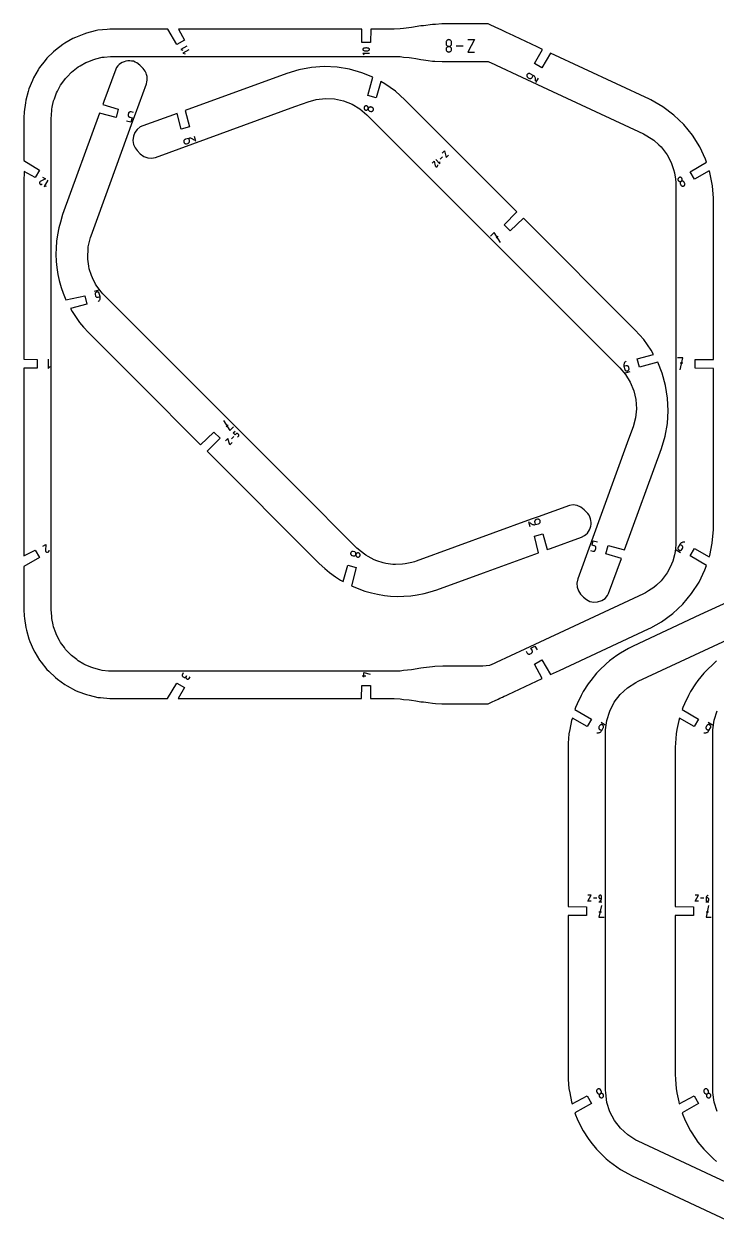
# Model space of a CAD drawing. Extents: x 8 to 595, y 8 to 396.
# Drawn here: x 8.3 to 228.3, y 15.7 to 396.3 of the extents above; entities that cross this region are included whole.
import ezdxf

# ---------------------------------------------------------------- set-up
doc = ezdxf.new("R2010")
doc.units = 0
doc.layers.add('Layer_1', color=7, linetype='CONTINUOUS')

msp = doc.modelspace()

# ---------------------------------------------------------------- linework, layer by layer
at = {"layer": 'Layer_1', "color": 5}
for points in [[(207.178385, 372.347263), (175.687497, 387.034587), (172.975652, 382.337534), (170.594085, 383.712535), (173.17282, 388.179036), (171.492691, 388.990658), (162.474403, 393.195956), (161.89172, 393.46768), (161.225761, 393.778212), (159.977076, 394.360479), (158.345948, 395.121093), (156.345278, 396.054017), (155.878609, 396.271628), (154.139401, 396.271628), (149.626491, 396.271628), (146.616669, 396.271628), (142.728952, 396.271628), (141.177767, 396.271628), (139.118762, 396.15174), (138.134554, 396.10898), (135.341419, 395.712606), (134.500171, 395.632109), (131.520218, 395.103884), (128.93858, 394.873517), (127.853343, 394.709052), (126.044701, 394.640468), (118.61953, 394.640468), (118.469529, 390.429847), (115.719534, 390.429847), (115.719534, 394.627969), (112.364142, 394.640468), (108.144362, 394.640468), (89.903603, 394.640468), (84.277235, 394.640468), (66.036479, 394.640468), (60.410111, 394.640468), (57.458945, 394.640468), (59.329483, 391.100601), (56.947908, 389.7256), (54.110312, 394.640468), (42.169352, 394.640468), (36.542995, 394.640468), (35.600588, 394.624717), (34.740586, 394.538205), (31.852024, 394.247615), (31.011249, 394.047241), (28.187196, 393.374247), (27.380612, 393.063601), (24.671455, 392.02018), (23.91347, 391.604794), (21.367585, 390.209608), (20.671721, 389.696898), (18.334504, 387.97481), (17.713203, 387.373927), (15.626356, 385.355692), (15.090688, 384.677361), (13.291465, 382.398984), (12.850987, 381.655304), (11.371493, 379.157444), (11.034065, 378.36169), (9.900717, 375.688929), (9.672371, 374.855301), (8.905365, 372.055318), (8.790148, 371.198685), (8.403196, 368.321458), (8.340218, 366.437724), (8.340218, 352.84884), (13.255097, 349.83803), (11.880096, 347.456456), (8.426042, 349.450659), (8.340218, 346.240328), (8.340218, 340.113333), (8.340218, 320.249546), (8.340218, 314.122558), (8.340218, 294.258778), (8.340218, 289.823596), (12.550857, 289.673595), (12.550857, 286.92359), (8.352728, 286.92359), (8.340204, 268.267999), (8.340204, 262.141015), (8.340204, 242.277231), (8.340204, 236.150236), (8.340204, 227.270181), (11.880082, 229.140725), (13.255083, 226.759165), (8.340204, 223.921548), (8.340204, 216.286452), (8.340204, 210.159457), (8.403182, 208.275723), (8.518399, 207.419097), (8.905351, 204.541863), (9.133693, 203.708235), (9.900703, 200.908256), (10.238127, 200.112502), (11.371479, 197.439734), (11.811975, 196.696068), (13.291451, 194.1982), (13.827119, 193.519861), (15.626342, 191.241488), (16.247644, 190.640623), (18.33449, 188.622378), (19.030334, 188.109661), (21.367571, 186.387587), (22.12556, 185.972195), (24.671441, 184.577019), (25.478046, 184.266356), (28.187182, 183.222945), (29.027978, 183.022571), (31.85201, 182.34957), (32.712015, 182.263054), (35.600574, 181.972461), (36.542981, 181.956727), (53.937094, 181.956727), (56.947894, 186.871588), (59.329468, 185.496584), (57.335272, 182.042554), (60.410097, 181.956727), (78.650853, 181.956727), (84.277221, 181.956727), (102.51798, 181.956727), (108.144348, 181.956727), (115.569519, 181.956727), (115.71952, 186.167345), (118.469515, 186.167345), (118.469515, 181.969215), (121.824918, 181.956727), (126.044687, 181.956727), (127.853329, 181.88815), (128.938566, 181.723668), (130.722954, 181.564463), (131.520204, 181.493321), (132.898295, 181.24904), (134.500167, 180.965079), (135.341404, 180.884593), (136.842594, 180.671557), (138.13454, 180.488212), (139.118748, 180.445452), (141.177753, 180.32556), (142.503178, 180.32556), (145.851416, 180.32556), (148.991978, 180.32556), (149.626477, 180.32556), (150.577841, 180.32556), (155.878595, 180.32556), (157.300917, 180.988807), (157.904263, 181.270144), (159.045524, 181.802323), (159.593694, 182.057949), (160.466329, 182.464857), (160.92785, 182.680069), (161.54156, 182.96625), (162.254514, 183.2987), (173.049154, 188.332328), (170.594071, 192.884657), (172.975638, 194.259657), (175.687483, 189.562616), (178.549449, 190.89716), (206.809305, 204.074951), (207.57527, 204.463194), (210.993726, 206.378773), (214.521087, 208.95676), (217.707817, 211.94536), (220.5064, 215.300019), (222.875094, 218.970576), (224.778612, 222.902291), (225.265421, 224.258387), (220.048081, 227.270619), (221.423082, 229.65219), (226.112155, 226.944948), (226.314688, 227.46901), (227.084096, 231.311318), (227.451818, 235.66311), (227.47998, 236.52138), (227.47998, 286.773599), (221.638202, 286.92359), (221.638202, 289.673595), (227.467481, 289.673595), (227.47998, 294.04569), (227.47998, 340.075808), (227.451821, 340.934082), (227.160413, 344.841819), (226.314702, 349.128188), (226.112169, 349.652243), (221.423096, 346.945005), (220.048095, 349.326573), (225.265435, 352.338805), (224.952864, 353.279395), (223.095263, 357.233498), (220.769656, 360.931515), (218.010776, 364.318309), (214.859856, 367.343364), (211.363945, 369.961596), (207.575285, 372.134001)], [(174.712857, 375.555515), (205.211088, 361.333953), (205.791845, 361.047554), (207.643748, 359.884989), (208.543116, 359.312032), (210.057383, 357.924455), (210.843594, 357.204026), (212.093906, 355.574588), (212.74307, 354.728578), (213.691442, 352.90678), (214.183839, 351.960899), (214.801447, 350.002089), (215.122111, 348.985077), (215.390194, 346.948777), (215.529383, 345.891533), (215.546425, 345.110734), (215.546425, 282.305256), (215.546425, 231.486461), (215.532297, 230.839072), (215.2613, 228.669361), (215.122111, 227.612104), (214.5045, 225.653298), (214.183839, 224.636286), (213.235466, 222.814489), (212.74307, 221.868603), (211.492755, 220.239172), (210.843594, 219.393162), (209.329324, 218.005584), (208.543116, 217.285152), (206.8109, 216.181614), (205.911535, 215.60865), (205.211088, 215.263235), (167.519214, 197.687222), (158.411603, 193.440278), (157.745178, 193.129509), (156.312039, 192.461225), (154.160271, 192.259108), (151.54871, 192.259108), (148.542363, 192.259108), (145.172217, 192.259108), (141.479057, 192.259108), (138.94709, 192.131466), (138.134554, 192.09647), (135.341419, 191.700089), (134.500181, 191.619603), (131.520218, 191.091364), (128.93858, 190.861014), (127.853343, 190.696535), (126.044701, 190.627955), (112.364142, 190.627955), (108.144362, 190.627955), (89.903603, 190.627955), (84.277235, 190.627955), (66.036479, 190.627955), (60.410111, 190.627955), (42.169352, 190.627955), (36.542995, 190.627955), (35.86134, 190.639844), (35.197793, 190.709584), (33.151365, 190.924666), (32.503986, 191.086069), (30.507426, 191.583887), (29.888795, 191.833827), (27.98092, 192.604646), (27.403094, 192.938261), (25.621094, 193.967095), (25.095332, 194.377859), (23.473852, 195.644705), (23.01038, 196.124652), (21.580988, 197.604837), (21.188829, 198.144619), (19.97932, 199.80931), (19.666096, 200.398421), (18.70007, 202.215258), (18.471876, 202.842243), (17.768088, 204.775825), (17.629379, 205.428454), (17.201562, 207.441188), (17.155031, 208.106756), (17.011499, 210.159433), (17.011499, 230.065719), (17.011499, 236.205816), (17.011499, 256.112096), (17.011499, 262.252193), (17.011499, 282.158469), (17.011499, 288.298566), (17.011499, 308.204849), (17.011499, 314.344946), (17.011499, 334.251225), (17.011499, 340.391326), (17.011499, 360.297602), (17.011499, 366.437699), (17.058031, 367.103285), (17.201562, 369.155961), (17.340292, 369.808589), (17.768088, 371.821313), (17.996303, 372.448284), (18.70007, 374.381877), (19.013295, 374.970987), (19.97932, 376.787818), (20.371503, 377.327603), (21.580988, 378.992298), (22.044485, 379.472248), (23.473852, 380.952433), (23.999618, 381.363204), (25.621094, 382.630047), (26.198923, 382.963648), (27.98092, 383.992489), (28.599554, 384.242432), (30.507426, 385.013258), (31.154801, 385.174672), (33.151365, 385.672473), (33.814933, 385.74221), (35.86134, 385.957299), (36.542995, 385.969201), (54.783743, 385.969205), (60.410111, 385.969201), (78.650867, 385.969205), (84.277235, 385.969205), (102.517994, 385.969201), (108.144362, 385.969205), (121.824932, 385.969205), (126.044712, 385.969201), (127.853343, 385.900621), (128.93858, 385.736153), (130.722968, 385.576923), (131.520218, 385.505782), (132.898309, 385.261501), (134.500181, 384.977554), (135.341419, 384.89706), (136.842608, 384.684028), (138.134554, 384.50069), (138.94709, 384.465701), (141.297951, 384.338049), (144.632675, 384.338049), (147.640761, 384.338049), (148.150656, 384.338049), (150.438698, 384.338049), (151.071511, 384.338049), (152.978727, 384.338049), (153.658991, 384.338049), (155.214029, 384.338049), (155.878609, 384.338049), (156.999282, 383.815461), (157.745178, 383.467644), (158.411603, 383.156892)], [(175.63512, 229.655072), (185.500215, 233.245673), (186.501449, 233.750977), (186.9501, 234.127447), (187.423781, 234.547441), (187.759717, 235.027201), (188.11429, 235.55165), (188.3146, 236.10201), (188.527871, 236.698065), (188.586494, 237.328411), (188.63754, 237.911856), (188.537826, 238.537019), (188.436123, 239.113804), (188.184324, 239.694629), (187.936805, 240.22544), (187.548689, 240.725575), (186.408199, 241.94127), (185.275679, 242.819439), (184.133228, 243.300399), (182.90522, 243.469285), (181.675349, 243.31458), (171.712092, 239.736794), (169.499866, 238.931609), (132.953121, 225.629688), (132.428936, 225.451751), (131.615195, 225.228263), (129.456013, 224.749585), (128.616873, 224.660326), (126.40737, 224.563858), (125.564823, 224.611174), (123.372139, 224.89985), (122.548265, 225.082498), (120.43902, 225.747538), (119.655418, 226.06073), (117.693696, 227.08194), (116.970898, 227.517465), (115.216313, 228.863807), (114.573259, 229.410258), (114.173383, 229.793051), (95.190789, 248.775646), (33.828888, 310.137547), (33.446095, 310.537422), (32.899649, 311.180471), (31.553299, 312.935063), (31.117781, 313.657854), (30.096574, 315.619574), (29.783378, 316.403181), (29.11834, 318.512423), (28.935686, 319.336302), (28.647011, 321.528986), (28.599698, 322.371531), (28.696168, 324.581031), (28.785422, 325.420176), (29.264104, 327.579354), (29.48759, 328.393097), (29.665524, 328.917285), (35.745429, 345.621685), (42.967446, 365.46403), (43.772636, 367.676251), (47.242397, 377.209371), (47.414182, 377.889378), (47.508182, 378.422504), (47.513518, 379.033717), (47.466327, 379.573007), (47.334045, 380.169742), (47.148892, 380.678439), (46.885739, 381.230143), (46.575246, 381.673578), (46.194748, 382.151937), (45.142484, 383.207194), (44.262089, 383.900639), (43.725305, 384.150944), (43.150269, 384.400236), (42.566999, 384.503077), (41.94808, 384.60179), (41.358067, 384.550174), (40.734011, 384.492134), (40.143904, 384.280988), (39.587355, 384.078426), (39.068136, 383.727388), (38.582971, 383.387682), (38.167175, 382.918718), (37.786467, 382.465021), (37.500099, 381.907524), (33.691014, 371.599388), (33.364509, 370.702332), (38.319497, 369.219355), (37.607747, 366.563061), (32.368873, 367.966807), (20.624193, 335.698585), (19.906241, 333.348756), (19.374278, 331.460705), (18.973397, 329.243837), (18.677483, 327.304715), (18.530139, 325.056705), (18.474769, 323.095919), (18.582858, 320.845683), (18.768859, 318.892952), (19.130986, 316.669408), (19.555545, 314.754341), (20.16706, 312.586093), (20.823739, 310.73772), (21.676771, 308.652631), (27.65141, 309.931954), (28.363158, 307.275661), (23.167271, 305.883427), (23.639201, 304.92384), (24.726895, 303.291459), (26.027119, 301.451701), (27.307159, 299.965364), (28.807276, 298.284624), (45.243801, 281.846039), (64.4845, 262.60534), (68.72133, 266.630031), (70.665867, 264.685494), (66.543945, 260.563571), (102.174859, 224.914981), (104.001096, 223.271218), (105.48744, 221.99117), (107.327191, 220.690953), (108.959572, 219.60326), (109.771035, 219.158076), (111.311393, 224.327216), (113.967691, 223.615464), (112.404859, 217.782905), (114.773452, 216.787798), (116.621833, 216.131111), (118.790075, 215.519601), (120.705145, 215.095039), (122.928689, 214.732913), (124.88142, 214.546912), (127.131653, 214.438825), (129.092439, 214.494195), (131.340447, 214.641541), (133.279569, 214.937456), (135.496442, 215.338332), (137.384496, 215.870292), (139.541745, 216.519552), (154.401726, 221.926751), (171.861065, 228.28143), (170.59879, 233.571808), (173.255085, 234.283558), (174.589938, 229.301824)], [(91.840749, 380.574806), (59.572073, 368.829976), (60.975829, 363.591092), (58.319535, 362.879342), (56.984679, 367.861079), (46.074404, 363.917228), (45.310998, 363.54076), (44.336895, 362.785975), (43.58974, 361.806556), (43.119591, 360.668431), (42.937776, 359.232887), (43.149046, 358.014321), (43.666346, 356.891018), (44.331691, 356.056361), (45.32149, 355.066562), (46.488883, 354.209975), (47.657551, 353.783331), (48.896742, 353.673258), (50.122205, 353.887225), (94.474823, 370.023949), (96.834357, 370.882748), (98.621498, 371.533213), (101.260077, 372.261512), (104.154169, 372.595986), (107.064465, 372.456144), (109.913693, 371.845604), (112.626197, 370.780508), (115.129945, 369.289065), (117.358453, 367.410802), (195.714864, 289.056236), (197.745739, 287.025361), (199.520906, 284.941792), (201.047135, 282.460204), (202.150337, 279.763485), (202.801149, 276.923177), (202.982193, 274.014685), (202.688611, 271.115202), (201.928131, 268.30171), (200.485982, 264.33563), (184.33223, 219.953537), (184.066751, 218.630414), (184.148534, 217.390213), (184.548507, 216.213453), (185.239455, 215.180287), (186.160535, 214.227526), (187.099763, 213.420074), (188.196344, 212.857159), (189.400372, 212.595111), (190.630824, 212.651354), (192.003511, 213.092864), (193.018749, 213.799545), (193.818239, 214.743372), (194.103828, 215.314709), (198.21022, 226.460678), (193.255234, 227.943652), (193.966982, 230.59995), (199.205859, 229.196201), (210.920268, 261.381258), (212.119359, 265.347919), (212.842162, 269.342674), (213.10808, 273.39357), (212.913645, 277.448537), (212.261389, 281.455443), (211.159687, 285.362717), (209.75616, 288.793955), (203.917312, 287.22945), (203.205567, 289.88574), (208.386731, 291.274033), (207.670221, 292.679433), (205.32731, 295.994766), (202.624136, 299.023539), (167.090111, 334.557569), (162.853292, 330.532867), (160.908744, 332.477415), (165.030667, 336.599337), (129.437503, 372.210177), (126.374086, 374.948469), (123.059092, 377.291824), (121.798032, 377.984105), (120.261617, 372.82968), (117.60532, 373.541433), (119.169833, 379.380273), (115.742877, 380.78228), (111.835753, 381.884522), (107.828937, 382.537332), (103.77399, 382.73232), (99.723034, 382.466971), (95.728167, 381.744709)]]:
    msp.add_lwpolyline(points, close=True, dxfattribs=at)
at = {"layer": 'Layer_1', "color": 1}
for points in [[(60.117147, 389.23205), (58.172283, 388.109179), (58.854404, 387.926511)], [(118.125881, 388.05646), (118.125881, 388.05646), (118.144296, 388.105701), (118.153433, 388.156198), (118.15369, 388.206814), (118.145435, 388.256408), (118.129031, 388.303835), (118.104866, 388.347957), (118.073292, 388.38763), (118.034695, 388.421712), (117.989448, 388.449063), (117.989448, 388.449063), (117.798426, 388.530668), (117.601883, 388.591875), (117.401381, 388.632677), (117.198474, 388.653078), (116.994741, 388.653078), (116.79175, 388.632677), (116.591061, 388.591875), (116.39425, 388.530668), (116.202875, 388.449063), (116.202875, 388.449063), (116.183578, 388.438684), (116.165128, 388.426919), (116.147595, 388.413856), (116.131085, 388.399579), (116.115704, 388.384184), (116.101522, 388.367751), (116.088681, 388.350377), (116.077216, 388.332146), (116.067232, 388.313148), (116.067232, 388.313148), (116.048429, 388.263516), (116.038975, 388.212723), (116.038622, 388.161891), (116.046736, 388.112153), (116.063069, 388.064638), (116.08727, 388.02047), (116.118914, 387.980782), (116.157674, 387.946697), (116.203157, 387.91935), (116.203157, 387.91935), (116.394134, 387.838137), (116.590645, 387.777226), (116.791139, 387.736621), (116.994036, 387.716319), (117.197769, 387.716319), (117.400771, 387.736621), (117.60147, 387.777226), (117.798313, 387.838137), (117.98973, 387.91935), (117.98973, 387.91935), (118.008992, 387.92969), (118.027371, 387.941367), (118.044799, 387.954335), (118.061203, 387.968545), (118.076549, 387.983943), (118.090765, 388.000482), (118.103783, 388.018117), (118.115566, 388.036789), (118.126079, 388.05646)], [(145.719943, 389.318428), (147.87695, 389.318428)], [(149.356662, 391.290882), (151.54707, 391.290882), (149.356662, 387.345973), (151.54707, 387.345973)], [(60.787855, 388.070356), (58.842991, 386.947486), (59.525108, 386.764817)], [(118.153828, 386.921754), (116.035235, 386.921754), (116.506363, 386.450764)], [(170.913215, 378.247862), (170.913215, 378.247862), (170.949995, 378.466218), (170.954722, 378.683409), (170.928687, 378.896406), (170.873234, 379.10217), (170.789668, 379.297666), (170.679327, 379.479854), (170.543528, 379.645706), (170.383589, 379.792179), (170.200836, 379.91624), (169.257138, 380.461084), (169.257138, 380.461084), (169.138256, 380.516234), (169.014992, 380.54851), (168.890154, 380.558649), (168.766548, 380.547388), (168.646974, 380.515476), (168.53424, 380.463642), (168.431144, 380.392628), (168.340502, 380.303174), (168.265106, 380.196021), (168.265106, 380.196021), (168.210136, 380.077382), (168.178069, 379.95428), (168.168156, 379.829528), (168.179621, 379.705949), (168.211724, 379.586365), (168.263723, 379.473592), (168.334868, 379.370454), (168.42441, 379.279773), (168.531594, 379.204363), (168.846219, 379.022711), (168.846219, 379.022711), (168.965112, 378.967596), (169.088401, 378.935402), (169.21327, 378.925372), (169.336908, 378.936742), (169.456489, 378.96875), (169.569212, 379.020626), (169.672266, 379.091615), (169.762824, 379.180956), (169.838075, 379.28788), (170.200861, 379.91624)], [(171.040349, 377.651213), (171.857202, 379.066046)], [(43.153444, 368.1918), (42.452598, 368.379594), (42.452598, 368.379594), (42.323776, 368.40199), (42.196571, 368.401127), (42.073509, 368.378459), (41.957125, 368.335429), (41.849913, 368.273518), (41.754455, 368.194125), (41.673244, 368.098744), (41.608818, 367.988818), (41.563725, 367.865772), (41.470165, 367.516639), (41.470165, 367.516639), (41.44772, 367.387588), (41.448555, 367.260345), (41.471228, 367.137373), (41.514261, 367.021181), (41.576185, 366.914256), (41.655548, 366.819078), (41.750858, 366.738136), (41.860654, 366.673939), (41.983474, 366.628978), (42.684323, 366.441186), (42.307734, 365.035729), (40.906038, 365.411315)], [(62.4093, 359.240894), (62.4093, 359.240894), (62.280907, 359.421303), (62.130673, 359.578223), (61.961652, 359.710424), (61.776943, 359.816711), (61.579617, 359.895857), (61.372767, 359.94666), (61.159468, 359.967911), (60.942802, 359.958389), (60.725851, 359.916888), (59.673293, 359.634856), (59.673293, 359.634856), (59.550234, 359.58979), (59.44025, 359.525451), (59.344808, 359.444347), (59.265367, 359.348982), (59.203381, 359.241865), (59.160318, 359.125498), (59.137633, 359.002384), (59.136793, 358.875036), (59.159248, 358.745955), (59.159248, 358.745955), (59.204267, 358.623197), (59.26864, 358.513474), (59.349844, 358.41825), (59.445334, 358.338975), (59.552593, 358.277116), (59.669105, 358.234143), (59.792341, 358.21152), (59.919779, 358.210714), (60.048892, 358.233182), (60.399811, 358.327211), (60.399811, 358.327211), (60.522855, 358.372306), (60.632796, 358.436722), (60.728186, 358.517924), (60.807567, 358.613384), (60.869496, 358.720578), (60.912521, 358.836967), (60.935191, 358.960037), (60.936054, 359.087242), (60.913659, 359.216059), (60.725869, 359.916905)], [(62.921092, 358.908897), (62.498257, 360.486937)], [(140.656434, 353.309859), (141.388971, 354.042396)], [(141.221632, 355.214781), (141.965514, 355.958663), (142.561353, 353.875059), (143.305235, 354.618941)], [(138.088954, 352.082124), (138.683956, 352.677125), (139.019266, 351.242213), (139.019266, 351.242213), (139.019366, 351.240816), (139.019491, 351.239444), (139.01964, 351.238097), (139.01979, 351.23675), (139.020214, 351.235178), (139.020638, 351.233607), (139.021087, 351.23206), (139.021536, 351.230514), (139.021985, 351.228967), (139.021985, 351.228967), (139.048023, 351.157524), (139.085286, 351.093739), (139.132303, 351.038426), (139.187614, 350.992405), (139.249747, 350.956483), (139.317234, 350.931488), (139.388612, 350.918233), (139.462414, 350.917534), (139.53717, 350.930206), (139.53717, 350.930206), (139.608423, 350.956708), (139.672071, 350.994263), (139.727309, 351.041419), (139.773253, 351.096793), (139.809097, 351.158928), (139.83401, 351.226398), (139.847129, 351.297798), (139.847622, 351.371696), (139.834663, 351.446663), (139.798787, 351.560673)], [(139.186421, 353.179571), (140.526143, 351.839849), (140.526058, 352.435609)], [(14.24974, 347.644797), (15.15199, 347.123881), (13.543387, 346.263058), (13.543387, 346.263058), (13.541623, 346.262352), (13.539859, 346.261647), (13.538095, 346.260941), (13.536332, 346.260236), (13.534568, 346.25953), (13.532804, 346.258472), (13.53104, 346.257413), (13.529276, 346.256355), (13.527512, 346.255297), (13.527512, 346.255297), (13.450409, 346.201255), (13.386069, 346.136252), (13.334977, 346.062296), (13.29766, 345.9814), (13.274623, 345.895583), (13.266368, 345.806867), (13.273389, 345.717254), (13.296213, 345.628767), (13.335315, 345.543426), (13.335315, 345.543426), (13.389833, 345.466704), (13.45514, 345.402598), (13.529255, 345.351667), (13.610193, 345.314445), (13.695974, 345.29148), (13.784662, 345.28333), (13.874257, 345.290527), (13.962798, 345.313599), (14.0483, 345.35312), (14.173141, 345.432563)], [(15.913895, 346.683975), (14.74099, 344.65244), (15.453456, 344.843448)], [(159.819906, 326.814173), (157.774703, 330.028681), (156.605236, 328.859215)], [(158.94582, 328.857563), (158.361168, 328.272911)], [(32.090019, 311.689477), (30.603342, 311.291118)], [(31.911818, 308.056527), (31.911818, 308.056527), (32.081966, 308.178132), (32.229924, 308.320202), (32.354565, 308.479866), (32.454744, 308.654243), (32.52932, 308.840463), (32.577163, 309.035657), (32.597116, 309.236957), (32.588049, 309.441489), (32.548822, 309.646382), (32.284012, 310.634646), (32.284012, 310.634646), (32.241528, 310.750569), (32.180842, 310.854146), (32.104337, 310.944011), (32.014402, 311.018799), (31.913424, 311.077136), (31.803763, 311.117674), (31.687828, 311.139027), (31.567984, 311.139843), (31.446626, 311.118744), (31.446626, 311.118744), (31.330733, 311.076265), (31.227221, 311.015609), (31.137463, 310.939122), (31.062805, 310.849197), (31.004603, 310.748189), (30.964206, 310.638485), (30.942988, 310.52243), (30.942302, 310.402407), (30.963496, 310.280784), (31.051634, 309.95186), (31.051634, 309.95186), (31.094076, 309.835985), (31.15464, 309.732545), (31.230977, 309.642882), (31.320748, 309.568323), (31.421576, 309.510246), (31.53113, 309.469964), (31.647048, 309.448843), (31.766979, 309.44822), (31.888567, 309.469443), (32.548845, 309.646359)], [(16.061797, 289.78503), (16.061797, 286.812151), (16.722694, 287.473242)], [(216.863761, 286.439004), (217.690584, 290.158177), (216.036709, 290.158177)], [(199.670567, 289.102654), (199.670567, 289.102654), (199.501052, 288.981483), (199.353619, 288.839937), (199.229424, 288.680869), (199.129604, 288.507131), (199.055297, 288.321584), (199.007632, 288.127102), (198.987746, 287.926538), (198.996786, 287.722746), (199.035867, 287.518602), (199.299707, 286.533937), (199.299707, 286.533937), (199.342047, 286.418433), (199.402506, 286.315238), (199.478729, 286.2257), (199.568339, 286.151181), (199.668958, 286.093049), (199.77821, 286.052665), (199.893729, 286.031384), (200.013139, 286.030574), (200.134053, 286.051597), (200.134053, 286.051597), (200.249531, 286.093917), (200.35267, 286.154349), (200.442123, 286.230531), (200.516509, 286.320134), (200.574494, 286.420776), (200.614741, 286.530085), (200.635882, 286.645714), (200.636573, 286.765298), (200.615454, 286.886477), (200.527637, 287.214206), (200.527637, 287.214206), (200.485353, 287.329655), (200.425006, 287.432723), (200.34894, 287.522064), (200.259504, 287.596344), (200.159035, 287.654221), (200.04988, 287.694348), (199.934387, 287.715394), (199.814892, 287.716015), (199.693746, 287.694869), (199.03587, 287.5186)], [(199.49301, 285.48293), (200.974283, 285.879838)], [(217.690584, 288.50197), (216.863761, 288.50197)], [(71.754709, 270.348732), (73.799917, 267.13422), (74.969383, 268.303686)], [(72.628802, 268.305335), (73.213454, 268.889987)], [(76.209442, 265.019267), (76.506938, 265.316763), (76.506938, 265.316763), (76.555543, 265.374948), (76.591986, 265.439079), (76.616292, 265.507439), (76.628431, 265.578363), (76.628411, 265.650145), (76.616222, 265.721099), (76.591866, 265.789529), (76.555331, 265.853753), (76.506618, 265.912074), (76.358414, 266.060278), (76.358414, 266.060278), (76.300127, 266.108961), (76.235978, 266.145436), (76.167659, 266.169703), (76.096832, 266.181779), (76.025179, 266.181684), (75.95438, 266.169426), (75.886118, 266.145017), (75.822048, 266.108487), (75.763841, 266.059859), (75.466346, 265.762363), (74.869755, 266.358954), (75.464747, 266.953946)], [(74.472141, 263.281967), (73.728277, 262.538102), (73.132442, 264.621666), (72.388577, 263.877802)], [(75.037336, 265.186851), (74.304812, 264.454327)], [(168.653527, 238.254004), (169.076362, 236.675963)], [(169.165319, 237.922006), (169.165319, 237.922006), (169.293712, 237.741598), (169.443947, 237.584678), (169.612968, 237.452476), (169.797676, 237.34619), (169.995003, 237.267044), (170.201853, 237.216241), (170.415151, 237.19499), (170.631817, 237.204511), (170.848768, 237.246013), (171.901326, 237.528045), (171.901326, 237.528045), (172.024386, 237.573111), (172.134369, 237.63745), (172.229812, 237.718554), (172.309254, 237.813917), (172.371238, 237.921036), (172.414301, 238.037403), (172.436986, 238.160517), (172.437827, 238.287865), (172.415371, 238.416946), (172.415371, 238.416946), (172.37035, 238.539706), (172.305979, 238.649427), (172.224775, 238.74465), (172.129285, 238.823926), (172.022026, 238.885785), (171.905512, 238.928755), (171.782281, 238.951378), (171.654841, 238.952186), (171.525725, 238.929721), (171.174809, 238.83569), (171.174809, 238.83569), (171.051764, 238.790594), (170.941823, 238.726178), (170.846436, 238.644974), (170.767048, 238.549512), (170.705124, 238.442322), (170.662098, 238.325933), (170.639428, 238.202864), (170.638565, 238.075659), (170.660961, 237.946842), (170.848751, 237.245995)], [(14.292504, 230.403483), (15.263567, 230.964117), (15.200264, 229.001544), (15.200264, 229.001544), (15.199961, 228.999427), (15.199703, 228.997663), (15.199488, 228.995899), (15.199337, 228.993783), (15.199231, 228.991666), (15.199188, 228.989549), (15.199164, 228.987433), (15.19921, 228.985316), (15.199294, 228.983199), (15.199294, 228.983199), (15.208184, 228.882259), (15.234149, 228.787316), (15.275575, 228.699894), (15.330891, 228.621585), (15.39848, 228.553918), (15.476726, 228.498476), (15.564038, 228.456802), (15.658777, 228.43045), (15.759375, 228.42096), (15.759375, 228.42096), (15.86023, 228.430485), (15.955121, 228.456873), (16.042475, 228.498536), (16.120721, 228.553939), (16.188289, 228.62156), (16.243605, 228.699817), (16.285116, 228.787203), (16.311221, 228.882136), (16.320429, 228.983101), (16.31355, 229.142221)], [(188.421178, 228.971098), (189.122024, 228.783304), (189.122024, 228.783304), (189.250843, 228.760906), (189.378046, 228.761771), (189.501113, 228.784439), (189.617497, 228.827469), (189.724709, 228.889381), (189.820162, 228.968769), (189.901373, 229.064149), (189.965779, 229.174105), (190.010872, 229.297152), (190.104414, 229.646291), (190.104414, 229.646291), (190.126877, 229.775335), (190.126044, 229.902575), (190.103371, 230.025548), (190.060336, 230.141742), (189.998397, 230.248682), (189.919049, 230.343845), (189.823741, 230.424785), (189.713943, 230.488984), (189.591123, 230.533945), (188.890274, 230.721737), (189.266866, 232.127192), (190.668559, 231.751608)], [(215.662422, 229.166972), (216.996472, 228.39677)], [(218.359592, 231.611916), (218.359592, 231.611916), (218.153118, 231.646276), (217.947861, 231.650439), (217.746661, 231.625674), (217.552358, 231.573167), (217.367785, 231.494159), (217.195792, 231.389878), (217.039208, 231.261537), (216.900877, 231.110372), (216.783635, 230.937602), (216.271641, 230.050804), (216.271641, 230.050804), (216.21967, 229.938698), (216.189317, 229.822447), (216.179859, 229.704711), (216.19058, 229.588136), (216.220756, 229.475374), (216.269673, 229.369082), (216.336609, 229.27192), (216.420848, 229.186537), (216.521669, 229.115576), (216.521669, 229.115576), (216.633746, 229.063622), (216.74993, 229.033283), (216.867578, 229.023864), (216.984058, 229.034659), (217.096732, 229.064927), (217.20296, 229.113978), (217.300105, 229.181094), (217.385533, 229.265542), (217.456608, 229.366619), (217.627017, 229.661778), (217.627017, 229.661778), (217.678985, 229.77381), (217.709327, 229.889888), (217.718757, 230.007366), (217.70799, 230.123659), (217.677736, 230.236132), (217.62871, 230.342163), (217.561622, 230.439145), (217.477189, 230.524464), (217.376118, 230.595496), (216.783635, 230.937564)], [(167.902412, 197.029358), (168.265194, 196.400994), (168.265194, 196.400994), (168.340449, 196.294067), (168.431007, 196.204733), (168.534053, 196.13374), (168.646776, 196.08185), (168.766364, 196.049853), (168.890002, 196.038494), (169.014872, 196.048512), (169.138157, 196.080686), (169.25705, 196.135807), (169.57008, 196.316525), (169.57008, 196.316525), (169.677205, 196.39191), (169.766588, 196.482471), (169.837511, 196.585458), (169.889242, 196.698047), (169.921062, 196.817441), (169.932245, 196.940864), (169.922085, 197.06549), (169.889842, 197.188521), (169.834787, 197.307164), (169.472001, 197.935528), (170.732099, 198.663044), (171.457667, 197.406315)], [(58.966485, 190.142547), (58.686153, 189.656984), (58.686153, 189.656984), (58.643573, 189.565148), (58.618702, 189.469937), (58.610977, 189.373537), (58.619761, 189.278107), (58.64449, 189.185845), (58.684541, 189.098879), (58.739328, 189.019384), (58.808253, 188.949534), (58.890719, 188.891505), (59.133835, 188.751138), (59.133835, 188.751138), (59.225293, 188.708763), (59.320226, 188.683998), (59.416453, 188.676272), (59.511795, 188.685091), (59.604081, 188.709821), (59.691122, 188.749935), (59.770748, 188.804821), (59.840781, 188.873958), (59.899035, 188.956748), (60.039398, 189.199865), (59.899035, 188.956748), (59.899035, 188.956748), (59.856455, 188.864895), (59.831619, 188.76968), (59.823929, 188.673238), (59.832784, 188.57779), (59.857619, 188.48544), (59.897839, 188.398364), (59.952862, 188.318739), (60.022077, 188.248719), (60.10492, 188.190476), (60.10492, 188.190476), (60.196377, 188.1481), (60.291313, 188.123335), (60.387537, 188.115609), (60.482882, 188.124429), (60.575166, 188.149158), (60.66221, 188.189252), (60.741832, 188.244158), (60.811865, 188.313295), (60.870119, 188.396085), (61.150454, 188.881649)], [(115.801774, 189.23709), (116.950069, 189.23709)], [(116.376569, 188.806754), (116.376569, 190.242369), (118.387296, 189.669042)], [(190.368698, 171.100794), (190.368698, 171.100794), (190.575418, 171.066398), (190.780922, 171.062235), (190.982365, 171.087036), (191.176901, 171.139607), (191.361693, 171.218703), (191.533894, 171.323111), (191.690665, 171.451614), (191.829162, 171.602948), (191.946546, 171.775926), (192.459153, 172.66379), (192.459153, 172.66379), (192.511184, 172.776037), (192.541576, 172.892415), (192.551044, 173.010302), (192.540313, 173.127015), (192.510097, 173.239908), (192.461121, 173.34633), (192.394104, 173.443609), (192.309766, 173.52909), (192.208825, 173.600136), (192.208825, 173.600136), (192.09661, 173.652157), (191.980289, 173.682531), (191.8625, 173.69195), (191.745878, 173.681155), (191.633074, 173.650852), (191.526719, 173.601738), (191.429454, 173.534548), (191.343923, 173.449994), (191.272765, 173.348793), (191.102154, 173.053292), (191.102154, 173.053292), (191.050123, 172.941119), (191.019745, 172.824904), (191.010302, 172.707273), (191.021082, 172.59085), (191.051372, 172.47825), (191.100457, 172.372089), (191.167623, 172.27499), (191.252159, 172.189572), (191.35335, 172.118452), (191.946546, 171.775968)], [(193.069102, 173.548662), (191.73345, 174.319806)], [(224.439628, 171.100794), (224.439628, 171.100794), (224.646348, 171.066398), (224.851852, 171.062235), (225.053295, 171.087036), (225.247831, 171.139607), (225.432623, 171.218703), (225.604824, 171.323111), (225.761595, 171.451614), (225.900092, 171.602948), (226.017472, 171.775926), (226.530083, 172.66379), (226.530083, 172.66379), (226.582114, 172.776037), (226.612506, 172.892415), (226.621974, 173.010302), (226.611243, 173.127015), (226.581027, 173.239908), (226.532051, 173.34633), (226.465034, 173.443609), (226.380696, 173.52909), (226.279755, 173.600136), (226.279755, 173.600136), (226.16754, 173.652157), (226.051219, 173.682531), (225.93343, 173.69195), (225.816808, 173.681155), (225.704004, 173.650852), (225.597649, 173.601738), (225.500384, 173.534548), (225.414853, 173.449994), (225.343695, 173.348793), (225.173084, 173.053292), (225.173084, 173.053292), (225.121053, 172.941119), (225.090675, 172.824904), (225.081232, 172.707273), (225.092012, 172.59085), (225.122302, 172.47825), (225.171387, 172.372089), (225.238553, 172.27499), (225.323089, 172.189572), (225.42428, 172.118452), (226.017472, 171.775968)], [(227.140032, 173.548662), (225.80438, 174.319806)], [(188.593022, 117.59941), (187.534128, 117.59941), (188.593022, 119.506474), (187.534128, 119.506474)], [(190.351097, 118.552947), (189.30835, 118.552947)], [(191.277513, 117.59941), (191.277513, 117.59941), (191.398615, 117.644541), (191.509775, 117.70554), (191.60984, 117.780858), (191.697661, 117.868946), (191.77209, 117.968228), (191.831981, 118.07717), (191.87618, 118.194218), (191.903542, 118.31781), (191.912919, 118.446387), (191.912919, 119.082392), (191.912919, 119.082392), (191.906103, 119.158575), (191.886443, 119.230298), (191.855137, 119.296356), (191.813375, 119.355559), (191.762346, 119.406687), (191.703249, 119.448544), (191.637265, 119.479941), (191.565598, 119.499661), (191.489434, 119.506505), (191.489434, 119.506505), (191.413428, 119.499661), (191.341842, 119.479941), (191.275887, 119.448544), (191.216765, 119.406687), (191.16569, 119.355559), (191.123864, 119.296356), (191.092492, 119.230298), (191.072786, 119.158575), (191.065949, 119.082392), (191.065949, 118.870348), (191.065949, 118.870348), (191.072786, 118.794169), (191.092492, 118.722457), (191.123864, 118.65641), (191.16569, 118.597238), (191.216765, 118.546131), (191.275887, 118.504295), (191.341842, 118.472934), (191.413428, 118.453249), (191.489434, 118.446405), (191.912919, 118.446405)], [(222.663952, 117.59941), (221.605058, 117.59941), (222.663952, 119.506474), (221.605058, 119.506474)], [(224.422027, 118.552947), (223.37928, 118.552947)], [(225.773124, 119.506474), (225.773124, 119.506474), (225.651804, 119.46099), (225.540481, 119.399698), (225.440289, 119.324144), (225.35238, 119.235861), (225.277888, 119.136385), (225.217965, 119.027239), (225.173744, 118.90999), (225.146375, 118.786137), (225.136999, 118.657225), (225.136999, 118.023382), (225.136999, 118.023382), (225.143835, 117.947192), (225.163542, 117.87548), (225.194914, 117.809443), (225.23674, 117.750261), (225.287815, 117.699154), (225.346937, 117.657318), (225.412892, 117.625956), (225.484474, 117.606236), (225.560484, 117.599392), (225.560484, 117.599392), (225.636648, 117.606236), (225.708315, 117.625956), (225.774295, 117.657318), (225.833396, 117.699154), (225.884425, 117.750261), (225.926187, 117.809443), (225.957493, 117.87548), (225.977153, 117.947192), (225.983969, 118.023382), (225.983969, 118.234339), (225.983969, 118.234339), (225.977153, 118.31049), (225.957493, 118.382104), (225.926187, 118.448003), (225.884425, 118.507008), (225.833396, 118.557932), (225.774295, 118.599605), (225.708315, 118.630826), (225.636648, 118.650441), (225.560484, 118.657214), (225.136999, 118.657214)], [(191.013029, 117.361031), (191.966559, 117.361031)], [(191.867809, 116.273943), (191.040986, 112.554769), (192.694861, 112.554769)], [(191.040986, 114.210976), (191.867809, 114.210976)], [(225.083959, 117.361031), (226.037489, 117.361031)], [(225.938739, 116.273943), (225.111916, 112.554769), (226.765791, 112.554769)], [(225.111916, 114.210976), (225.938739, 114.210976)]]:
    msp.add_lwpolyline(points, dxfattribs=at)
for points in [[(144.240975, 390.416226), (144.240975, 390.416226), (144.226829, 390.573738), (144.186062, 390.721876), (144.121172, 390.858197), (144.034646, 390.980254), (143.928993, 391.085604), (143.806699, 391.171798), (143.670262, 391.236396), (143.522187, 391.276944), (143.364957, 391.291006), (143.364957, 391.291006), (143.207731, 391.276944), (143.059649, 391.236396), (142.923213, 391.171798), (142.800922, 391.085604), (142.695265, 390.980254), (142.608746, 390.858197), (142.543849, 390.721876), (142.503086, 390.573738), (142.48894, 390.416226), (142.48894, 389.979829), (142.48894, 389.979829), (142.503086, 389.82224), (142.543828, 389.673897), (142.608694, 389.53728), (142.695195, 389.414873), (142.800827, 389.309153), (142.923114, 389.222606), (143.059554, 389.157716), (143.207671, 389.11696), (143.364964, 389.102824), (143.364964, 389.102824), (143.522257, 389.11697), (143.670371, 389.157744), (143.806811, 389.222662), (143.929098, 389.309234), (144.034738, 389.414972), (144.121232, 389.53739), (144.186097, 389.673999), (144.226846, 389.822307), (144.240993, 389.979829)], [(142.488943, 388.225571), (142.488943, 388.225571), (142.503089, 388.068712), (142.543832, 387.92092), (142.608697, 387.784702), (142.695198, 387.662563), (142.80083, 387.557012), (142.923117, 387.470549), (143.059558, 387.405691), (143.207675, 387.364938), (143.364968, 387.350795), (143.364968, 387.350795), (143.522261, 387.364938), (143.670375, 387.405691), (143.806815, 387.470549), (143.929102, 387.557012), (144.034741, 387.662563), (144.121235, 387.784702), (144.186101, 387.92092), (144.22685, 388.068712), (144.240996, 388.225571), (144.240996, 388.225571), (144.22685, 388.383168), (144.186083, 388.531536), (144.121193, 388.668184), (144.034667, 388.790633), (143.929014, 388.896392), (143.80672, 388.982975), (143.670283, 389.0479), (143.522208, 389.088677), (143.364978, 389.102824), (143.364978, 389.102824), (143.207752, 389.088677), (143.059671, 389.0479), (142.923234, 388.982975), (142.800943, 388.896392), (142.695286, 388.790633), (142.608768, 388.668184), (142.543871, 388.531536), (142.503107, 388.383168)], [(117.264317, 370.239041), (117.264317, 370.239041), (117.143677, 370.25999), (117.024489, 370.259132), (116.909138, 370.237829), (116.80001, 370.19745), (116.699474, 370.13937), (116.609928, 370.064941), (116.533776, 369.975518), (116.473359, 369.872494), (116.431087, 369.757218), (116.431087, 369.757218), (116.410055, 369.636246), (116.410854, 369.516819), (116.432112, 369.401298), (116.472431, 369.29207), (116.530441, 369.191499), (116.60476, 369.101963), (116.694009, 369.025841), (116.796795, 368.965506), (116.911747, 368.923324), (116.911747, 368.923324), (117.032946, 368.902235), (117.152568, 368.902993), (117.268246, 368.924229), (117.377616, 368.964566), (117.478292, 369.022635), (117.567925, 369.097052), (117.644142, 369.18644), (117.704574, 369.289429), (117.746834, 369.404658), (117.746834, 369.404658), (117.76785, 369.525575), (117.767022, 369.644987), (117.745721, 369.760511), (117.705305, 369.86977), (117.64714, 369.970402), (117.572597, 370.060017), (117.483036, 370.136242), (117.379818, 370.196714)], [(118.556903, 368.48249), (118.556903, 368.48249), (118.678034, 368.461419), (118.797489, 368.462225), (118.912922, 368.483526), (119.02199, 368.523944), (119.122379, 368.582076), (119.211706, 368.656585), (119.287659, 368.746058), (119.347901, 368.849107), (119.390098, 368.964353), (119.390098, 368.964353), (119.411177, 369.085258), (119.410521, 369.204623), (119.389467, 369.320079), (119.349343, 369.429261), (119.29149, 369.529805), (119.217236, 369.619346), (119.127922, 369.695508), (119.024879, 369.755931), (118.909435, 369.798245), (118.581711, 369.886062), (118.581711, 369.886062), (118.460522, 369.907156), (118.340918, 369.90641), (118.225267, 369.885186), (118.115935, 369.844863), (118.015279, 369.786813), (117.925661, 369.712411), (117.849473, 369.623003), (117.789056, 369.519979), (117.746789, 369.404703), (117.746789, 369.404703), (117.725758, 369.283731), (117.726578, 369.164296), (117.747874, 369.048768), (117.788283, 368.939511), (117.846435, 368.838902), (117.920961, 368.749314), (118.010497, 368.673114), (118.113675, 368.612672), (118.229126, 368.57036)], [(217.457624, 347.228773), (217.457624, 347.228773), (217.38681, 347.329343), (217.301541, 347.413389), (217.204477, 347.480191), (217.098284, 347.529026), (216.985621, 347.559153), (216.869155, 347.569877), (216.751546, 347.560458), (216.635457, 347.53019), (216.523549, 347.478335), (216.523549, 347.478335), (216.42269, 347.407349), (216.338429, 347.321949), (216.271472, 347.224804), (216.222527, 347.118576), (216.192298, 347.005937), (216.181492, 346.889552), (216.190809, 346.772095), (216.220965, 346.656229), (216.272654, 346.544617), (216.272654, 346.544617), (216.343759, 346.443553), (216.429266, 346.359126), (216.526516, 346.292042), (216.632847, 346.243009), (216.745605, 346.212741), (216.862128, 346.201946), (216.979754, 346.211295), (217.095829, 346.241528), (217.207691, 346.293358), (217.207691, 346.293358), (217.308508, 346.364319), (217.392737, 346.44972), (217.459659, 346.546906), (217.508561, 346.653223), (217.538724, 346.766006), (217.549427, 346.882606), (217.539958, 347.00037), (217.509595, 347.116639)], [(217.128073, 345.063003), (217.128073, 345.063003), (217.199143, 344.961992), (217.284561, 344.877721), (217.381681, 344.810859), (217.487864, 344.762094), (217.60046, 344.732108), (217.716827, 344.72156), (217.83433, 344.731156), (217.950313, 344.761565), (218.062144, 344.813452), (218.062144, 344.813452), (218.162992, 344.884356), (218.24731, 344.969602), (218.314362, 345.06657), (218.363416, 345.172618), (218.393741, 345.28513), (218.404595, 345.401465), (218.395254, 345.519004), (218.364979, 345.635113), (218.313039, 345.74717), (218.142633, 346.042325), (218.142633, 346.042325), (218.071538, 346.143389), (217.986053, 346.227805), (217.888834, 346.294875), (217.782535, 346.343893), (217.669809, 346.374162), (217.553307, 346.384957), (217.435684, 346.375573), (217.319596, 346.345304), (217.207691, 346.293446), (217.207691, 346.293446), (217.106832, 346.222453), (217.022578, 346.137042), (216.955645, 346.039859), (216.906743, 345.933549), (216.876588, 345.820787), (216.865888, 345.704219), (216.87536, 345.586494), (216.905717, 345.470278), (216.957667, 345.358218)], [(113.017365, 228.691139), (113.017365, 228.691139), (112.89579, 228.71229), (112.775903, 228.711482), (112.660051, 228.690101), (112.550576, 228.649541), (112.449823, 228.591194), (112.360147, 228.516436), (112.283918, 228.426636), (112.22345, 228.323213), (112.181101, 228.207545), (112.181101, 228.207545), (112.159945, 228.086199), (112.160601, 227.9664), (112.181735, 227.85052), (112.222001, 227.740941), (112.280071, 227.640025), (112.354592, 227.550163), (112.444233, 227.473723), (112.547655, 227.413077), (112.66352, 227.370605), (112.992445, 227.282471), (112.992445, 227.282471), (113.114077, 227.261298), (113.234113, 227.262051), (113.350183, 227.283354), (113.459914, 227.323823), (113.560935, 227.382087), (113.650877, 227.456763), (113.727344, 227.546501), (113.787983, 227.649896), (113.830405, 227.765597), (113.830405, 227.765597), (113.851511, 227.887007), (113.850693, 228.006879), (113.829317, 228.122831), (113.788761, 228.232485), (113.7304, 228.333458), (113.655602, 228.423373), (113.565739, 228.499855), (113.462182, 228.560521), (113.346307, 228.602988)], [(114.31467, 226.928178), (114.31467, 226.928178), (114.435754, 226.907149), (114.555378, 226.908015), (114.671146, 226.929395), (114.780676, 226.969921), (114.881576, 227.028215), (114.971444, 227.102916), (115.047876, 227.192669), (115.108517, 227.296066), (115.150942, 227.411764), (115.150942, 227.411764), (115.172048, 227.533175), (115.171247, 227.653039), (115.149916, 227.768982), (115.109448, 227.878613), (115.051226, 227.979546), (114.976632, 228.069411), (114.887062, 228.145811), (114.783896, 228.20637), (114.668525, 228.248702), (114.668525, 228.248702), (114.546887, 228.26987), (114.426826, 228.269107), (114.310724, 228.247796), (114.20096, 228.20731), (114.099917, 228.149024), (114.00996, 228.074333), (113.933466, 227.984617), (113.872834, 227.88123), (113.83042, 227.765582), (113.83042, 227.765582), (113.809331, 227.644218), (113.810159, 227.524372), (113.831537, 227.408427), (113.872103, 227.298763), (113.930477, 227.197772), (114.005293, 227.10783), (114.095188, 227.031316), (114.19878, 226.970629)], [(191.601695, 57.650095), (191.601695, 57.650095), (191.530536, 57.751222), (191.445019, 57.835596), (191.347779, 57.902539), (191.241473, 57.95136), (191.128743, 57.981381), (191.012231, 57.991929), (190.894594, 57.982334), (190.778467, 57.951889), (190.666502, 57.899943), (190.666502, 57.899943), (190.565533, 57.828953), (190.481114, 57.743599), (190.413984, 57.646518), (190.36487, 57.540346), (190.33451, 57.4277), (190.323641, 57.31122), (190.332993, 57.19354), (190.363304, 57.07729), (190.415307, 56.965106), (190.585917, 56.669595), (190.585917, 56.669595), (190.6571, 56.568411), (190.742684, 56.483889), (190.840019, 56.416741), (190.946449, 56.367667), (191.059309, 56.337363), (191.175948, 56.326568), (191.293713, 56.335952), (191.409942, 56.366255), (191.521981, 56.418174), (191.521981, 56.418174), (191.62296, 56.489244), (191.707313, 56.574765), (191.774326, 56.672064), (191.823288, 56.778497), (191.853479, 56.891393), (191.86419, 57.00811), (191.854707, 57.125969), (191.824319, 57.242326), (191.772305, 57.354516)], [(225.672625, 57.650095), (225.672625, 57.650095), (225.601466, 57.751222), (225.515945, 57.835596), (225.418709, 57.902539), (225.312403, 57.95136), (225.199673, 57.981381), (225.083161, 57.991929), (224.965524, 57.982334), (224.849397, 57.951889), (224.737432, 57.899943), (224.737432, 57.899943), (224.636463, 57.828953), (224.552044, 57.743599), (224.484914, 57.646518), (224.4358, 57.540346), (224.40544, 57.4277), (224.394571, 57.31122), (224.403923, 57.19354), (224.434234, 57.07729), (224.486237, 56.965106), (224.656847, 56.669595), (224.656847, 56.669595), (224.72803, 56.568411), (224.813614, 56.483889), (224.910949, 56.416741), (225.017379, 56.367667), (225.130239, 56.337363), (225.246878, 56.326568), (225.364643, 56.335952), (225.480872, 56.366255), (225.592911, 56.418174), (225.592911, 56.418174), (225.69389, 56.489244), (225.778243, 56.574765), (225.845256, 56.672064), (225.894218, 56.778497), (225.924409, 56.891393), (225.93512, 57.00811), (225.925637, 57.125969), (225.895249, 57.242326), (225.843235, 57.354516)], [(191.271749, 55.481729), (191.271749, 55.481729), (191.342646, 55.381039), (191.428019, 55.296887), (191.525195, 55.230011), (191.631518, 55.181116), (191.744316, 55.150954), (191.860923, 55.140229), (191.978673, 55.149648), (192.094899, 55.179952), (192.206941, 55.231867), (192.206941, 55.231867), (192.30792, 55.302937), (192.392284, 55.38844), (192.459322, 55.485704), (192.508326, 55.592056), (192.538591, 55.704829), (192.549411, 55.821355), (192.54008, 55.938957), (192.509889, 56.054957), (192.458137, 56.166703), (192.458137, 56.166703), (192.386946, 56.26789), (192.301338, 56.352419), (192.203975, 56.419585), (192.097513, 56.46867), (191.984621, 56.498974), (191.867961, 56.509804), (191.750189, 56.50042), (191.633977, 56.470152), (191.521981, 56.418262), (191.521981, 56.418262), (191.421044, 56.347216), (191.336713, 56.26171), (191.26971, 56.164407), (191.220748, 56.057963), (191.19055, 55.945046), (191.179832, 55.828301), (191.189315, 55.710403), (191.219714, 55.593997)], [(225.342679, 55.481729), (225.342679, 55.481729), (225.413576, 55.381039), (225.498949, 55.296887), (225.596125, 55.230011), (225.702448, 55.181116), (225.815246, 55.150954), (225.931853, 55.140229), (226.049603, 55.149648), (226.165829, 55.179952), (226.277871, 55.231867), (226.277871, 55.231867), (226.37885, 55.302937), (226.463214, 55.38844), (226.530252, 55.485704), (226.579256, 55.592056), (226.609521, 55.704829), (226.620341, 55.821355), (226.61101, 55.938957), (226.580819, 56.054957), (226.529067, 56.166703), (226.529067, 56.166703), (226.457876, 56.26789), (226.372268, 56.352419), (226.274905, 56.419585), (226.168443, 56.46867), (226.055551, 56.498974), (225.938891, 56.509804), (225.821119, 56.50042), (225.704907, 56.470152), (225.592911, 56.418262), (225.592911, 56.418262), (225.491974, 56.347216), (225.407643, 56.26171), (225.34064, 56.164407), (225.291678, 56.057963), (225.26148, 55.945046), (225.250762, 55.828301), (225.260245, 55.710403), (225.290644, 55.593997)]]:
    msp.add_lwpolyline(points, close=True, dxfattribs=at)
at = {"layer": 'Layer_1', "color": 5}
for points in [[(233.04408, 213.150348), (223.125345, 208.525178), (201.922258, 198.638013), (200.454653, 197.866936), (197.889821, 196.429684), (196.779202, 195.659231), (194.41042, 193.917695), (193.394155, 193.026447), (191.257348, 191.007017), (190.348515, 190.006476), (188.476062, 187.739755), (187.686327, 186.64275), (186.106631, 184.163111), (185.446164, 182.983757), (184.183156, 180.328794), (183.660438, 179.08225), (183.454151, 178.461488), (188.677484, 175.445803), (187.302487, 173.064228), (182.628697, 175.762643), (182.355019, 174.994494), (181.777737, 172.11165), (181.548833, 170.779473), (181.330192, 167.847537), (181.253551, 166.498018), (181.25159, 115.939358), (187.093368, 115.789357), (187.093368, 113.039352), (181.264089, 113.039352), (181.25159, 97.17308), (181.25159, 62.637138), (181.330185, 60.981171), (181.548826, 58.049238), (181.77773, 56.717065), (182.355008, 53.834221), (182.542866, 53.189724), (187.30248, 55.764484), (188.677477, 53.382916), (183.454144, 50.36722), (183.660431, 49.746462), (184.183149, 48.499921), (185.446156, 45.844955), (186.106624, 44.665605), (187.68632, 42.185968), (188.476055, 41.088964), (190.348508, 38.822243), (191.257341, 37.821691), (193.394148, 35.802261), (194.410412, 34.911024), (196.779195, 33.169484), (197.889814, 32.399021), (200.454646, 30.961779), (201.645345, 30.321992), (233.044073, 15.678363)], [(250.372862, 19.531363), (226.825066, 30.511889), (203.520482, 41.378996), (202.828886, 41.720055), (200.254974, 43.358542), (197.946128, 45.45564), (196.036513, 47.921796), (194.584152, 50.682092), (193.633176, 53.652654), (193.212481, 56.74322), (193.185145, 57.602216), (193.185145, 132.394373), (193.185145, 171.226496), (193.201972, 171.997435), (193.599165, 175.022649), (194.524014, 178.001438), (195.95208, 180.774384), (197.839963, 183.257223), (200.130305, 185.374514), (202.753515, 187.06191), (203.520482, 187.449719), (248.405999, 208.380183)], [(228.481332, 193.917695), (227.465071, 193.026447), (225.328264, 191.007017), (224.419431, 190.006476), (222.546978, 187.739755), (221.757243, 186.64275), (220.177546, 184.163111), (219.517079, 182.983757), (218.254072, 180.328794), (217.731354, 179.08225), (217.525067, 178.461488), (222.7484, 175.445803), (221.373403, 173.064228), (216.699613, 175.762643), (216.425931, 174.994494), (215.848653, 172.11165), (215.619746, 170.779473), (215.401108, 167.847537), (215.324481, 166.498018), (215.32252, 131.655636), (215.32252, 115.939358), (221.164298, 115.789357), (221.164298, 113.039352), (215.335019, 113.039352), (215.32252, 62.637138), (215.401115, 60.981171), (215.619756, 58.049238), (215.84866, 56.717065), (216.425942, 53.834221), (216.613796, 53.189724), (221.37341, 55.764484), (222.748407, 53.382916), (217.525074, 50.36722), (217.731361, 49.746462), (218.254079, 48.499921), (219.517086, 45.844955), (220.177554, 44.665605), (221.75725, 42.185968), (222.546985, 41.088964), (224.419438, 38.822243), (225.328271, 37.821691), (227.465078, 35.802261), (228.481342, 34.911024)], [(228.618647, 50.752051), (227.680375, 53.727873), (227.273103, 56.82142), (227.256061, 57.602216), (227.256061, 96.434342), (227.256061, 171.226496), (227.273103, 172.007295), (227.680375, 175.100839), (228.618647, 178.07666)]]:
    msp.add_lwpolyline(points, dxfattribs=at)

doc.saveas('drawing.dxf')
